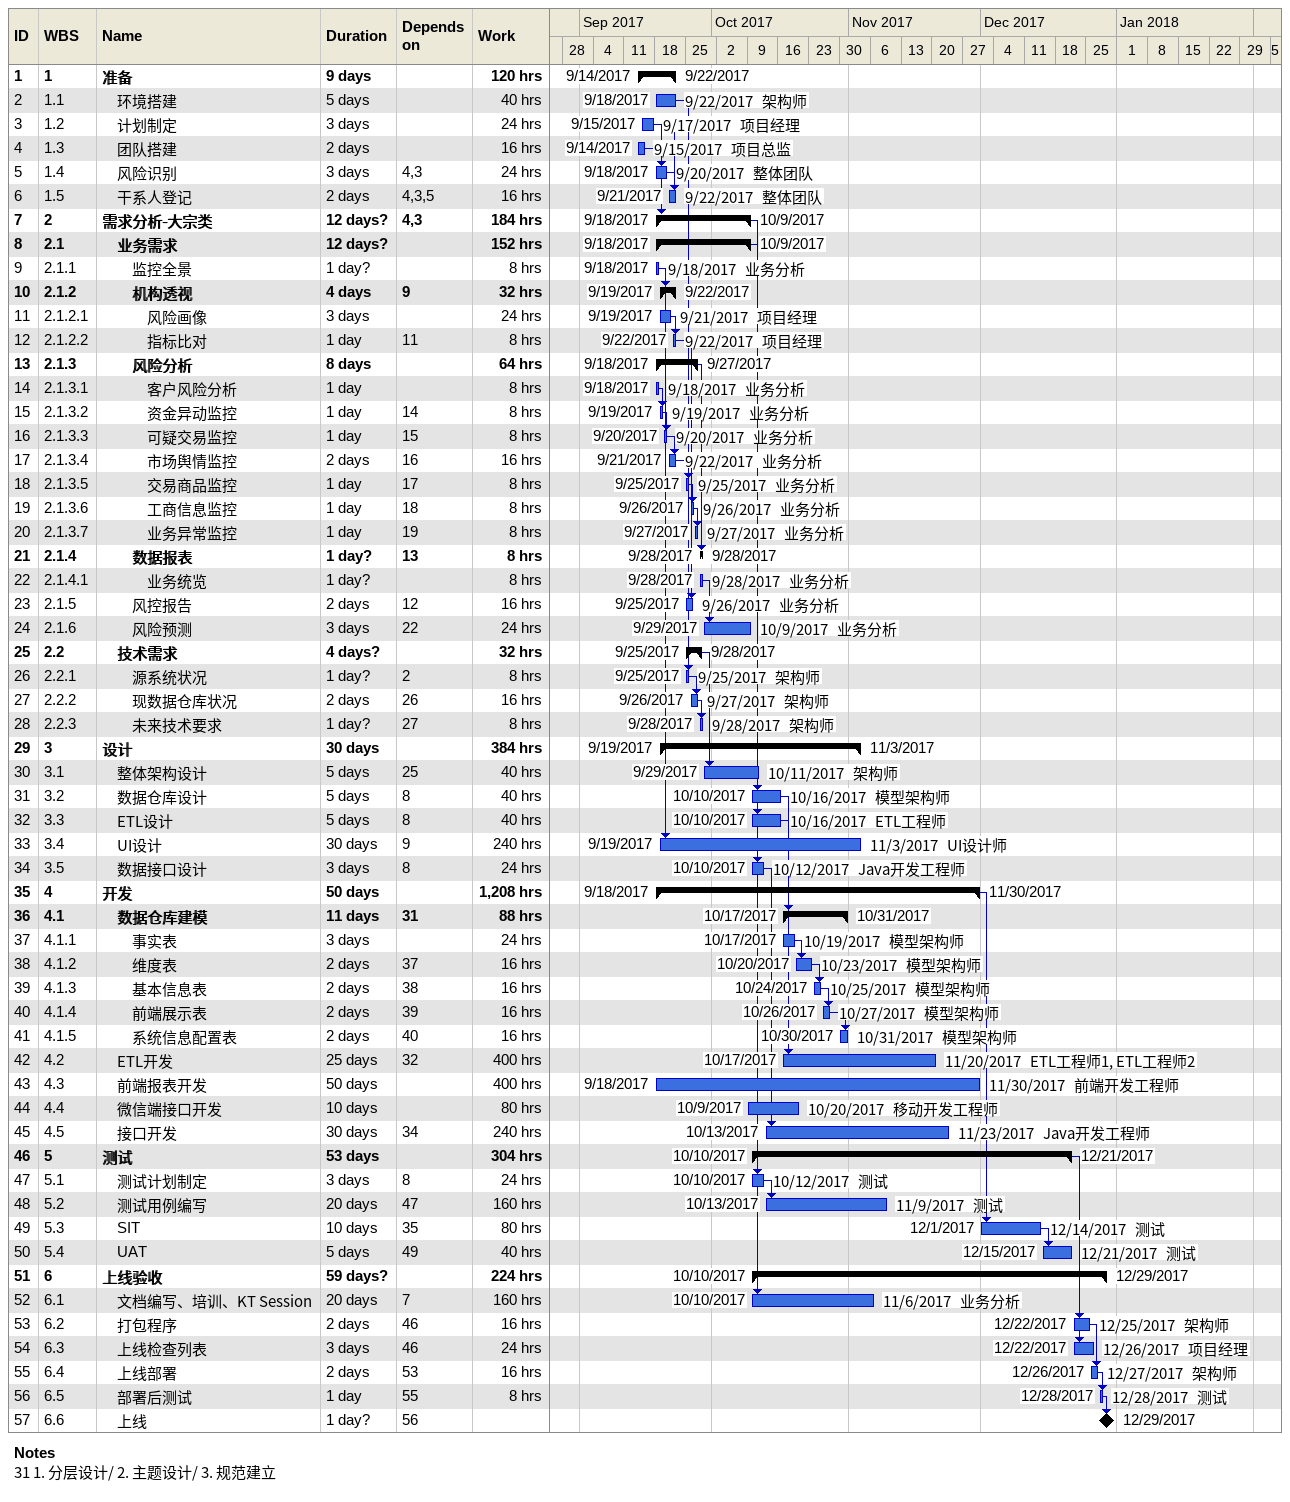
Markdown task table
| ID | WBS | Task | Duration | Start | Finish | Predecessors | Resources | Work (h) |
|---|---|---|---|---|---|---|---|---|
| 1 | 1 | **准备** | 9d | 2017-09-14 | 2017-09-22 |  |  | 120 |
| 2 | 1.1 | 环境搭建 | 5d | 2017-09-18 | 2017-09-22 |  | 架构师 | 40 |
| 3 | 1.2 | 计划制定 | 3d | 2017-09-15 | 2017-09-17 |  | 项目经理 | 24 |
| 4 | 1.3 | 团队搭建 | 2d | 2017-09-14 | 2017-09-15 |  | 项目总监 | 16 |
| 5 | 1.4 | 风险识别 | 3d | 2017-09-18 | 2017-09-20 | 4, 3 | 整体团队 | 24 |
| 6 | 1.5 | 干系人登记 | 2d | 2017-09-21 | 2017-09-22 | 4, 3, 5 | 整体团队 | 16 |
| 7 | 2 | **需求分析-大宗类** | 12d? | 2017-09-18 | 2017-10-09 | 4, 3 |  | 184 |
| 8 | 2.1 | **业务需求** | 12d? | 2017-09-18 | 2017-10-09 |  |  | 152 |
| 9 | 2.1.1 | 监控全景 | 1d? | 2017-09-18 | 2017-09-18 |  | 业务分析 | 8 |
| 10 | 2.1.2 | **机构透视** | 4d | 2017-09-19 | 2017-09-22 | 9 |  | 32 |
| 11 | 2.1.2.1 | 风险画像 | 3d | 2017-09-19 | 2017-09-21 |  | 项目经理 | 24 |
| 12 | 2.1.2.2 | 指标比对 | 1d | 2017-09-22 | 2017-09-22 | 11 | 项目经理 | 8 |
| 13 | 2.1.3 | **风险分析** | 8d | 2017-09-18 | 2017-09-27 |  |  | 64 |
| 14 | 2.1.3.1 | 客户风险分析 | 1d | 2017-09-18 | 2017-09-18 |  | 业务分析 | 8 |
| 15 | 2.1.3.2 | 资金异动监控 | 1d | 2017-09-19 | 2017-09-19 | 14 | 业务分析 | 8 |
| 16 | 2.1.3.3 | 可疑交易监控 | 1d | 2017-09-20 | 2017-09-20 | 15 | 业务分析 | 8 |
| 17 | 2.1.3.4 | 市场舆情监控 | 2d | 2017-09-21 | 2017-09-22 | 16 | 业务分析 | 16 |
| 18 | 2.1.3.5 | 交易商品监控 | 1d | 2017-09-25 | 2017-09-25 | 17 | 业务分析 | 8 |
| 19 | 2.1.3.6 | 工商信息监控 | 1d | 2017-09-26 | 2017-09-26 | 18 | 业务分析 | 8 |
| 20 | 2.1.3.7 | 业务异常监控 | 1d | 2017-09-27 | 2017-09-27 | 19 | 业务分析 | 8 |
| 21 | 2.1.4 | **数据报表** | 1d? | 2017-09-28 | 2017-09-28 | 13 |  | 8 |
| 22 | 2.1.4.1 | 业务统览 | 1d? | 2017-09-28 | 2017-09-28 |  | 业务分析 | 8 |
| 23 | 2.1.5 | 风控报告 | 2d | 2017-09-25 | 2017-09-26 | 12 | 业务分析 | 16 |
| 24 | 2.1.6 | 风险预测 | 3d | 2017-09-29 | 2017-10-09 | 22 | 业务分析 | 24 |
| 25 | 2.2 | **技术需求** | 4d? | 2017-09-25 | 2017-09-28 |  |  | 32 |
| 26 | 2.2.1 | 源系统状况 | 1d? | 2017-09-25 | 2017-09-25 | 2 | 架构师 | 8 |
| 27 | 2.2.2 | 现数据仓库状况 | 2d | 2017-09-26 | 2017-09-27 | 26 | 架构师 | 16 |
| 28 | 2.2.3 | 未来技术要求 | 1d? | 2017-09-28 | 2017-09-28 | 27 | 架构师 | 8 |
| 29 | 3 | **设计** | 30d | 2017-09-19 | 2017-11-03 |  |  | 384 |
| 30 | 3.1 | 整体架构设计 | 5d | 2017-09-29 | 2017-10-11 | 25 | 架构师 | 40 |
| 31 | 3.2 | 数据仓库设计 | 5d | 2017-10-10 | 2017-10-16 | 8 | 模型架构师 | 40 |
| 32 | 3.3 | ETL设计 | 5d | 2017-10-10 | 2017-10-16 | 8 | ETL工程师 | 40 |
| 33 | 3.4 | UI设计 | 30d | 2017-09-19 | 2017-11-03 | 9 | UI设计师 | 240 |
| 34 | 3.5 | 数据接口设计 | 3d | 2017-10-10 | 2017-10-12 | 8 | Java开发工程师 | 24 |
| 35 | 4 | **开发** | 50d | 2017-09-18 | 2017-11-30 |  |  | 1208 |
| 36 | 4.1 | **数据仓库建模** | 11d | 2017-10-17 | 2017-10-31 | 31 |  | 88 |
| 37 | 4.1.1 | 事实表 | 3d | 2017-10-17 | 2017-10-19 |  | 模型架构师 | 24 |
| 38 | 4.1.2 | 维度表 | 2d | 2017-10-20 | 2017-10-23 | 37 | 模型架构师 | 16 |
| 39 | 4.1.3 | 基本信息表 | 2d | 2017-10-24 | 2017-10-25 | 38 | 模型架构师 | 16 |
| 40 | 4.1.4 | 前端展示表 | 2d | 2017-10-26 | 2017-10-27 | 39 | 模型架构师 | 16 |
| 41 | 4.1.5 | 系统信息配置表 | 2d | 2017-10-30 | 2017-10-31 | 40 | 模型架构师 | 16 |
| 42 | 4.2 | ETL开发 | 25d | 2017-10-17 | 2017-11-20 | 32 | ETL工程师1, ETL工程师2 | 400 |
| 43 | 4.3 | 前端报表开发 | 50d | 2017-09-18 | 2017-11-30 |  | 前端开发工程师 | 400 |
| 44 | 4.4 | 微信端接口开发 | 10d | 2017-10-09 | 2017-10-20 |  | 移动开发工程师 | 80 |
| 45 | 4.5 | 接口开发 | 30d | 2017-10-13 | 2017-11-23 | 34 | Java开发工程师 | 240 |
| 46 | 5 | **测试** | 53d | 2017-10-10 | 2017-12-21 |  |  | 304 |
| 47 | 5.1 | 测试计划制定 | 3d | 2017-10-10 | 2017-10-12 | 8 | 测试 | 24 |
| 48 | 5.2 | 测试用例编写 | 20d | 2017-10-13 | 2017-11-09 | 47 | 测试 | 160 |
| 49 | 5.3 | SIT | 10d | 2017-12-01 | 2017-12-14 | 35 | 测试 | 80 |
| 50 | 5.4 | UAT | 5d | 2017-12-15 | 2017-12-21 | 49 | 测试 | 40 |
| 51 | 6 | **上线验收** | 59d? | 2017-10-10 | 2017-12-29 |  |  | 224 |
| 52 | 6.1 | 文档编写、培训、KT Session | 20d | 2017-10-10 | 2017-11-06 | 7 | 业务分析 | 160 |
| 53 | 6.2 | 打包程序 | 2d | 2017-12-22 | 2017-12-25 | 46 | 架构师 | 16 |
| 54 | 6.3 | 上线检查列表 | 3d | 2017-12-22 | 2017-12-26 | 46 | 项目经理 | 24 |
| 55 | 6.4 | 上线部署 | 2d | 2017-12-26 | 2017-12-27 | 53 | 架构师 | 16 |
| 56 | 6.5 | 部署后测试 | 1d | 2017-12-28 | 2017-12-28 | 55 | 测试 | 8 |
| 57 | 6.6 | 上线 | 1d? | 2017-12-29 | 2017-12-29 | 56 |  |  |

Notes
- 31: 1. 分层设计 / 2. 主题设计 / 3. 规范建立
